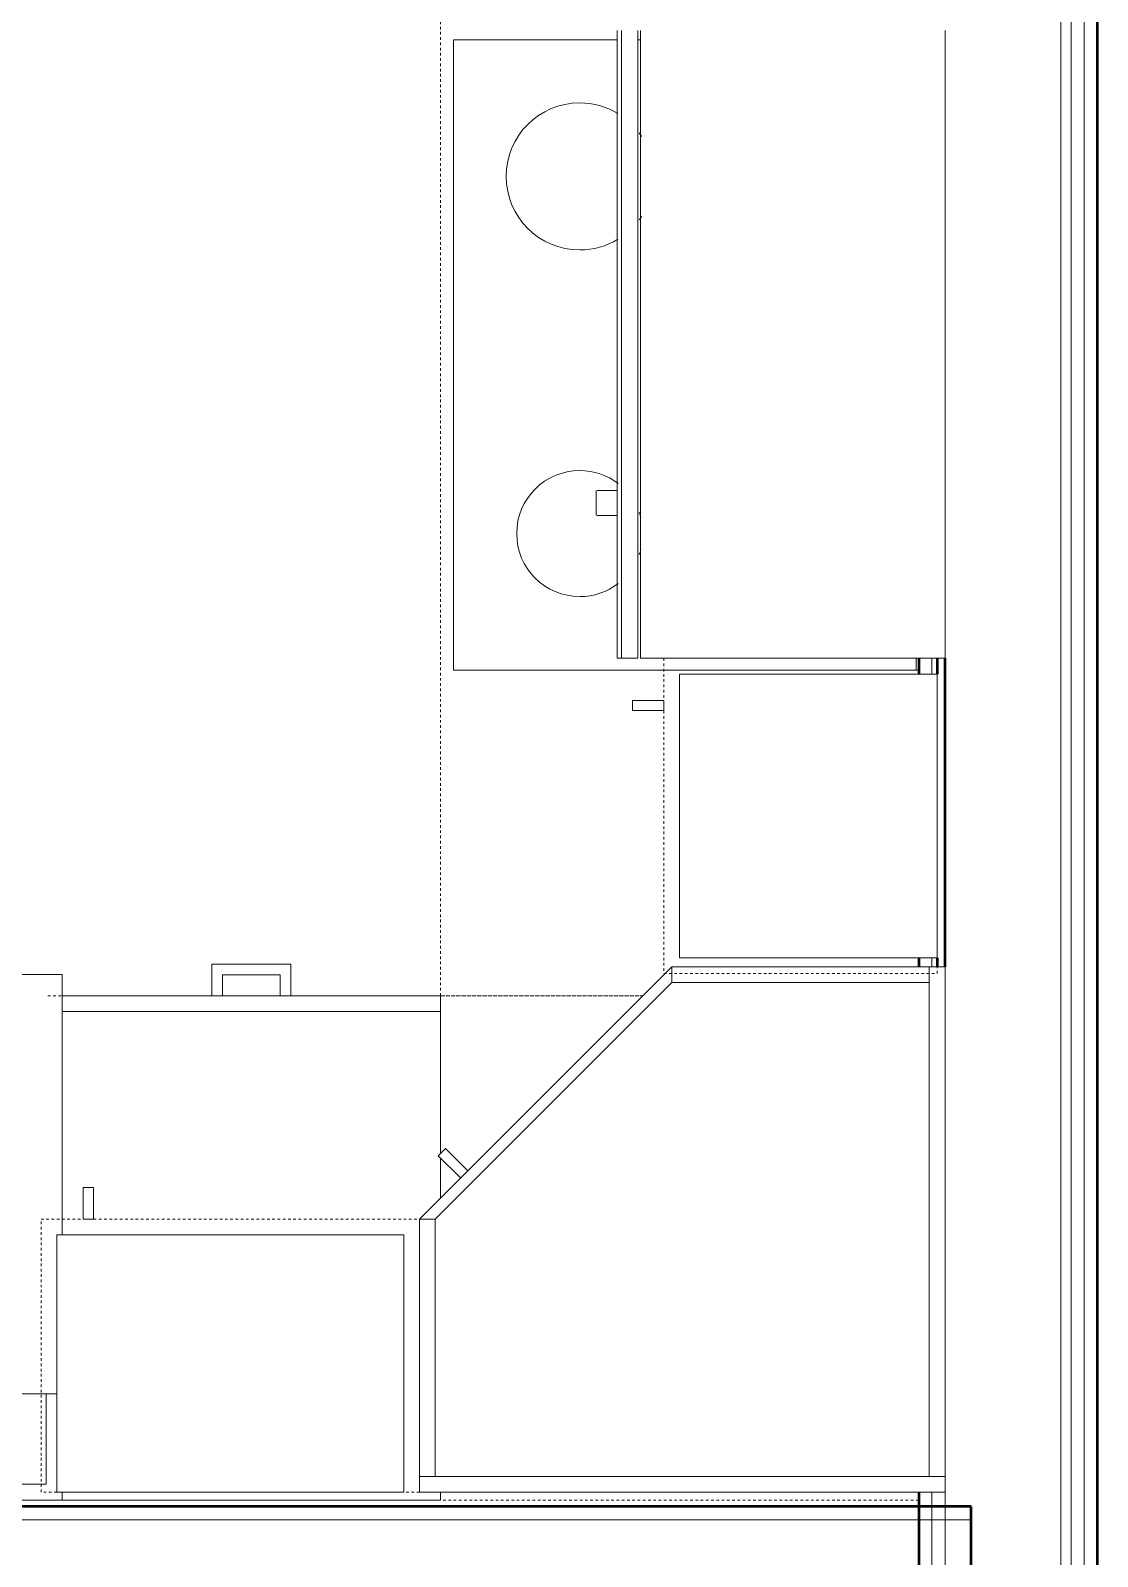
# Model space of a CAD drawing. Header units: inches. Extents: x -4217 to -1814, y 9706 to 12425.
# Drawn here: x -2982 to -2931.3, y 11916.4 to 11989 of the extents above; entities that cross this region are included whole.
import ezdxf

# ---------------------------------------------------------------- set-up
doc = ezdxf.new("R2010")
doc.units = ezdxf.units.IN
doc.header["$MEASUREMENT"] = 0
doc.linetypes.add('Dash', pattern=[0.25, 0.125, -0.125])
for name, color, linetype, lineweight in [('A-WALL', 113, 'Continuous', 13), ('A-WALL-3', 250, 'Continuous', 50), ('A-WALL-4', 10, 'Continuous', 13), ('I-WALL-3', 2, 'Continuous', 50), ('P-SANR-FIXT-2', 7, 'Continuous', 9), ('Q-CASE', 31, 'Continuous', 9), ('Q-CASE-3', 7, 'Continuous', 9), ('Q-CASE-4', 7, 'Dash', 9), ('Q-CASE-HDLN-1', 7, 'Dash', 9), ('Q-SPCQ-1', 7, 'Continuous', 9)]:
    doc.layers.add(name, color=color, linetype=linetype, lineweight=lineweight)

msp = doc.modelspace()

# ---------------------------------------------------------------- linework, layer by layer
at = {"layer": 'A-WALL'}
for p, q in [((-2933.02374, 11724.7394), (-2933.02374, 12110.3394)), ((-2932.52374, 11765.18709), (-2932.52374, 12110.3394)), ((-2931.89874, 11765.18679), (-2931.89874, 12110.3394)), ((-2939.14874, 11958.37529), (-2939.14874, 11959.12529)), ((-2938.52374, 11944.43779), (-2938.52374, 11959.12529)), ((-2939.14874, 11944.43779), (-2939.14874, 11944.87529)), ((-2939.14874, 11724.7394), (-2939.14874, 11919.43779)), ((-2938.52374, 11724.7394), (-2938.52374, 11919.43779))]:
    msp.add_line(p, q, dxfattribs=at)
at = {"layer": 'A-WALL-3'}
for p, q in [((-2938.89874, 11959.12529), (-2938.89874, 11958.37529)), ((-2938.52374, 11944.43779), (-2938.52374, 11959.12529)), ((-2938.89874, 11944.87529), (-2938.89874, 11944.43779)), ((-2937.27374, 11918.75029), (-3092.37374, 11918.75029)), ((-2937.27374, 11914.00029), (-2937.27374, 11918.75029))]:
    msp.add_line(p, q, dxfattribs=at)
at = {"layer": 'A-WALL-4'}
msp.add_line((-3092.37374, 11918.12529), (-2937.27374, 11918.12529), dxfattribs=at)
at = {"layer": 'I-WALL-3'}
for p, q in [((-2931.27374, 11765.1865), (-2931.27374, 12110.3394)), ((-2939.77374, 11959.12529), (-2939.77374, 11958.37529)), ((-2939.77374, 11944.87529), (-2939.77374, 11944.43779)), ((-2939.77374, 11919.43779), (-2939.77374, 11725.3644))]:
    msp.add_line(p, q, dxfattribs=at)
at = {"layer": 'P-SANR-FIXT-2'}
for p, q in [((-2980.52374, 11944.07651), (-3013.52374, 11944.07651)), ((-2980.52374, 11931.68779), (-2980.52374, 11944.07651)), ((-2995.78319, 11924.1207), (-2980.77374, 11924.1207))]:
    msp.add_line(p, q, dxfattribs=at)
at = {"layer": 'Q-CASE'}
for p, q in [((-2951.52374, 11944.43779), (-2963.52374, 11932.43779)), ((-2951.52374, 11943.68779), (-2951.52374, 11944.43779)), ((-2962.77374, 11932.43779), (-2951.52374, 11943.68779)), ((-2963.52374, 11932.43779), (-2962.77374, 11932.43779))]:
    msp.add_line(p, q, dxfattribs=at)
at = {"layer": 'Q-CASE-3'}
for p, q in [((-2954.12308, 11989.00718), (-2954.12308, 11959.12529)), ((-2953.91744, 11989.00718), (-2953.91744, 11959.12529)), ((-2953.13004, 11989.00718), (-2953.13004, 11959.12529)), ((-2953.01193, 11959.12529), (-2953.01193, 11989.00718)), ((-2938.52374, 11959.12529), (-2938.52374, 11989.00718)), ((-2955.12288, 11967.11741), (-2955.12288, 11965.9253)), ((-2955.07372, 11967.11741), (-2954.15852, 11967.11741)), ((-2954.15852, 11965.9253), (-2955.07372, 11965.9253)), ((-2953.91744, 11959.12529), (-2954.12308, 11959.12529)), ((-2953.13004, 11959.12529), (-2953.91744, 11959.12529)), ((-2938.52374, 11959.12529), (-2953.01193, 11959.12529)), ((-2938.89874, 11958.37529), (-2951.14874, 11958.37529)), ((-2951.14874, 11958.37529), (-2951.14874, 11944.87529)), ((-2938.89874, 11944.87529), (-2938.89874, 11958.37529)), ((-2951.89874, 11957.12529), (-2953.39799, 11957.12529)), ((-2953.39799, 11957.12529), (-2953.39799, 11956.63684)), ((-2951.89874, 11957.12529), (-2951.89874, 11956.63684)), ((-2953.39799, 11956.63684), (-2951.89874, 11956.63684)), ((-2969.64874, 11944.56279), (-2973.39874, 11944.56279)), ((-2973.39874, 11944.56279), (-2973.39874, 11943.06279)), ((-2969.64874, 11943.06279), (-2969.64874, 11944.56279)), ((-2951.52374, 11944.43779), (-2951.52374, 11943.68779)), ((-2939.27374, 11944.43779), (-2951.52374, 11944.43779)), ((-2951.14874, 11944.87529), (-2938.89874, 11944.87529)), ((-2939.27374, 11943.68779), (-2939.27374, 11944.43779)), ((-2938.52374, 11944.43779), (-2939.27374, 11944.43779)), ((-2939.27374, 11944.43779), (-2939.27374, 11920.18779)), ((-2938.52374, 11920.18779), (-2938.52374, 11944.43779)), ((-2972.89936, 11943.06279), (-2972.89936, 11944.06341)), ((-2972.89936, 11944.06341), (-2970.14811, 11944.06341)), ((-2970.14811, 11944.06341), (-2970.14811, 11943.06279)), ((-2951.52374, 11943.68779), (-2962.77374, 11932.43779)), ((-2939.27374, 11943.68779), (-2951.52374, 11943.68779)), ((-2951.52374, 11943.68779), (-2939.27374, 11943.68779)), ((-2939.27374, 11920.18779), (-2939.27374, 11943.68779)), ((-2980.52374, 11943.06279), (-2962.52374, 11943.06279)), ((-2980.52374, 11942.31279), (-2980.52374, 11943.06279)), ((-2972.89936, 11943.06279), (-2973.39874, 11943.06279)), ((-2970.14811, 11943.06279), (-2969.64874, 11943.06279)), ((-2962.52374, 11943.06279), (-2962.52374, 11942.31279)), ((-2962.52374, 11942.31279), (-2980.52374, 11942.31279)), ((-2980.52374, 11942.31279), (-2980.52374, 11931.68779)), ((-2962.52374, 11935.55805), (-2962.52374, 11942.31279)), ((-2962.28577, 11935.79602), (-2962.63116, 11935.45063)), ((-2961.22564, 11934.73588), (-2962.28577, 11935.79602)), ((-2962.63116, 11935.45063), (-2961.57102, 11934.3905)), ((-2962.52374, 11933.43779), (-2962.52374, 11935.34321)), ((-2979.03529, 11933.93704), (-2979.52374, 11933.93704)), ((-2979.52374, 11933.93704), (-2979.52374, 11932.43779)), ((-2979.03529, 11932.43779), (-2979.03529, 11933.93704)), ((-2979.03529, 11932.43779), (-2979.52374, 11932.43779)), ((-2963.52374, 11932.43779), (-2963.52374, 11920.18779)), ((-2962.77374, 11932.43779), (-2963.52374, 11932.43779)), ((-2962.77374, 11932.43779), (-2962.77374, 11920.18779)), ((-2962.77374, 11920.18779), (-2962.77374, 11932.43779)), ((-2964.27374, 11931.68779), (-2980.77374, 11931.68779)), ((-2980.77374, 11931.68779), (-2980.77374, 11919.43779)), ((-2964.27374, 11919.43779), (-2964.27374, 11931.68779)), ((-2981.27374, 11919.81279), (-2981.27374, 11924.1207)), ((-2995.29106, 11919.81279), (-2981.27374, 11919.81279)), ((-2963.52374, 11920.18779), (-2962.77374, 11920.18779)), ((-2938.52374, 11920.18779), (-2963.52374, 11920.18779)), ((-2963.52374, 11920.18779), (-2963.52374, 11919.43779)), ((-2962.77374, 11920.18779), (-2939.27374, 11920.18779)), ((-2939.27374, 11920.18779), (-2938.52374, 11920.18779)), ((-2938.52374, 11919.43779), (-2938.52374, 11920.18779)), ((-3013.52374, 11919.06279), (-2980.52374, 11919.06279)), ((-3013.52374, 11919.06279), (-2980.52374, 11919.06279)), ((-2980.77374, 11919.43779), (-2964.27374, 11919.43779)), ((-2980.52374, 11919.43779), (-2980.52374, 11919.06279)), ((-2980.52374, 11919.06279), (-2980.52374, 11919.43779)), ((-2980.52374, 11919.06279), (-2980.52374, 11919.43779)), ((-2980.52374, 11919.06279), (-2962.52374, 11919.06279)), ((-2963.52374, 11919.43779), (-2938.52374, 11919.43779)), ((-2962.52374, 11919.06279), (-2962.52374, 11919.43779))]:
    msp.add_line(p, q, dxfattribs=at)
at = {"layer": 'Q-CASE-4'}
for p, q in [((-2938.89874, 11959.12529), (-2951.89874, 11959.12529)), ((-2951.89874, 11959.12529), (-2951.89874, 11944.12529)), ((-2938.89874, 11944.12529), (-2938.89874, 11959.12529)), ((-2951.89874, 11944.12529), (-2938.89874, 11944.12529)), ((-2981.52374, 11919.43779), (-2981.52374, 11932.43779)), ((-2981.52374, 11932.43779), (-2963.52374, 11932.43779)), ((-2963.52374, 11932.43779), (-2963.52374, 11919.43779)), ((-2963.52374, 11919.43779), (-2981.52374, 11919.43779))]:
    msp.add_line(p, q, dxfattribs=at)
at = {"layer": 'Q-CASE-HDLN-1'}
for p, q in [((-2962.52374, 11943.06279), (-2962.52374, 12073.40649)), ((-2981.19658, 11943.06279), (-2952.89874, 11943.06279)), ((-2952.89874, 11943.06279), (-2962.52374, 11943.06279)), ((-2939.77374, 11919.06279), (-3056.62374, 11919.06279))]:
    msp.add_line(p, q, dxfattribs=at)
at = {"layer": 'Q-SPCQ-1'}
for p, q in [((-2954.12287, 11988.56279), (-2961.89874, 11988.56279)), ((-2961.89874, 11988.56279), (-2961.89874, 11958.56279)), ((-2953.01193, 11988.56279), (-2953.13004, 11988.56279)), ((-2939.89874, 11959.12529), (-2939.89874, 11958.56279)), ((-2961.89874, 11958.56279), (-2939.77374, 11958.56279))]:
    msp.add_line(p, q, dxfattribs=at)
for centre, radius, start, end in [((-2955.89874, 11982.06279), 3.5, 90, 270), ((-2955.89874, 11982.06279), 3.5, 58.8184888, 90), ((-2955.89874, 11982.06279), 3.5, 32.7836662, 36.2863209), ((-2955.89874, 11982.06279), 3.5, 323.7136791, 327.2163338), ((-2955.89874, 11982.06279), 3.5, 270, 301.2354194), ((-2955.89874, 11965.06279), 3, 90, 270), ((-2955.89874, 11965.06279), 3, 52.6088799, 90), ((-2955.89874, 11965.06279), 3, 14.5427276, 19.7855664), ((-2955.89874, 11965.06279), 3, 340.2144336, 345.4572724), ((-2955.89874, 11965.06279), 3, 270, 307.3911201)]:
    msp.add_arc(centre, radius, start, end, dxfattribs=at)

doc.saveas('drawing.dxf')
